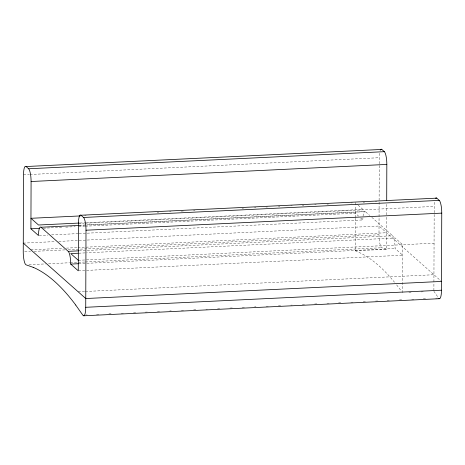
<?xml version="1.0" encoding="UTF-8"?>
<svg xmlns="http://www.w3.org/2000/svg" width="465" height="465" viewBox="0 0 465 465"><rect width="100%" height="100%" fill="white"/><g stroke="black" fill="none" stroke-linecap="round" stroke-linejoin="round"><path stroke-width="0.35" stroke-dasharray="2.33 1.74" d="M355.277 218.283L355.161 250.792L386.531 249.281L386.653 215.539M355.277 217.556L355.318 205.518M355.324 204.815L355.33 202.717L357.492 204.629M386.531 249.281L381.846 247.758A10.759 2.47 87.2 0 1 378.998 234.796L379.266 157.716A10.759 2.47 87.2 0 1 379.562 153.136M386.653 214.824L386.694 204.071M402.516 292.781L402.684 244.706L395.122 237.999L86.711 252.815M433.892 290.555L433.921 282.644M433.921 281.924L434.188 206.419A10.759 2.47 87.2 0 1 434.484 201.839M23.517 174.805L29.312 174.526M30.039 174.491L379.266 157.716M84.653 215.719L86.106 215.65M157.222 212.232L158.675 212.162M169.556 211.639L171.01 211.569M181.17 211.081L183.344 210.976M193.504 210.488L194.957 210.418M242.126 208.151L243.579 208.082M254.46 207.559L255.913 207.489M266.073 207.001L267.526 206.931M278.407 206.408L279.86 206.338M290.747 205.815L292.194 205.745M302.355 205.257L303.808 205.187M314.695 204.664L316.142 204.594M327.029 204.077L328.482 204.007M350.976 202.926L352.429 202.856M363.171 202.339L364.601 202.269M375.296 201.758L376.72 201.688M79.881 223.02L85.688 222.741M86.414 222.706L362.898 209.424L358.033 205.112M78.44 223.508L84.235 223.229M84.961 223.194L434.188 206.419M79.207 225.275L364.484 211.575M78.777 225.426L84.584 225.147M85.31 225.112L365.414 211.656L369.681 215.44M43.257 228.216L50.511 227.867M51.237 227.833L62.851 227.275M65.751 227.135L75.185 226.682M78.812 226.507L84.618 226.228M85.345 226.193L355.295 213.226L358.538 216.097M39.211 235.482L47.918 235.063M51.545 234.889L78.393 233.599M79.12 233.564L362.857 219.933A10.759 2.47 87.2 0 1 362.909 218.056M23.279 243.119L55.161 241.585M58.782 241.411L379.027 226.031L441.512 281.441M30.847 249.827L63.449 248.258M66.35 248.118L77.213 247.601M77.94 247.566L386.589 232.738M24.697 251.815L30.498 251.536M34.119 251.362L65.274 249.868M68.169 249.728L378.998 234.796M79.108 250.821L392.6 235.767A10.759 2.47 87.2 0 1 395.087 248.508L402.649 255.215L78.271 270.799M78.73 253.198L85.984 252.85M78.312 260.29L434.054 243.201M28.999 264.707L45.663 263.905M48.563 263.765L69.576 262.754M70.296 262.725L84.787 262.028M85.514 261.993L381.846 247.758M78.69 263.707L395.087 248.508M78.201 291.822L84.723 291.509M85.444 291.474L433.95 274.728M408.933 292.473L411.072 292.375M421.058 291.892L423.197 291.793M85.711 314.997L87.158 314.927M96.575 314.474L99.475 314.334M108.897 313.881L111.065 313.776M121.214 313.288L123.388 313.183M133.531 312.701L135.704 312.596M145.121 312.143L147.295 312.038M157.437 311.55L159.611 311.445M169.754 310.957L171.207 310.887M181.35 310.399L183.524 310.295M193.667 309.812L195.841 309.707M205.983 309.219L207.431 309.149M217.574 308.661L219.747 308.557M229.89 308.068L232.791 307.929M242.207 307.475L244.381 307.371M254.524 306.888L255.977 306.819M266.12 306.33L268.293 306.226M278.436 305.738L280.61 305.633M290.753 305.145L292.2 305.075M302.343 304.587L304.517 304.482M314.66 304L316.834 303.895M326.982 303.407L329.15 303.302M338.572 302.849L340.746 302.744M350.889 302.256L353.063 302.151M363.206 301.663L365.38 301.558M375.522 301.076L377.696 300.971M387.118 300.518L389.286 300.413M399.435 299.925L401.609 299.82M411.752 299.332L413.926 299.228M423.342 298.774L425.516 298.67M435.659 298.187L437.832 298.082M371.814 217.329L392.6 235.767M360.695 218.015L362.857 219.933M433.892 291.276L438.268 297.606M380.027 150.939A10.759 2.47 87.2 0 1 380.225 150.381M355.161 250.763A831.112 190.941 87.2 0 1 394.5 282.238M396.61 284.871A831.112 190.941 87.2 0 1 401.254 291.003M363.049 216.219A10.759 2.47 87.2 0 1 365.414 211.656"/><path stroke-width="0.7" d="M78.777 225.426L41.042 227.24A10.759 2.47 87.2 0 0 38.485 235.517L30.917 228.809L31.085 181.513A10.759 2.47 87.2 0 0 28.598 168.766L26.075 166.528A10.759 2.47 87.2 0 0 23.517 174.805L23.25 251.885A10.759 2.47 87.2 0 0 26.098 264.847L33.201 267.346M75.737 305.063L82.811 315.136A10.759 2.47 87.2 0 0 85.734 307.295L86.002 230.216A10.759 2.47 87.2 0 0 83.52 217.469L80.997 215.231A10.759 2.47 87.2 0 0 78.44 223.508L78.271 270.799L70.709 264.091A10.759 2.47 87.2 0 0 68.227 251.344L41.042 227.24M386.706 200.485L386.828 164.424A10.759 2.47 87.2 0 0 384.346 151.677L381.823 149.439L26.075 166.528M438.797 298.361A10.759 2.47 87.2 0 0 441.483 290.207L441.75 213.127A10.759 2.47 87.2 0 0 439.262 200.38L436.745 198.142L80.997 215.231M28.598 168.766L384.346 151.677M31.085 181.513L386.828 164.424M80.3 215.929L30.957 218.294L38.519 225.008L79.16 223.055M83.52 217.469L439.262 200.38M30.917 228.809L39.63 228.391M86.002 230.216L441.75 213.127M68.227 251.344L78.382 250.856M78.004 253.233L70.744 253.582L78.312 260.29M70.709 264.091L78.69 263.707M441.512 281.441L85.763 298.53L23.279 243.119M85.734 307.295L441.483 290.207M83.834 315.787L439.582 298.699M435.583 198.288A10.759 2.47 87.2 0 1 436.745 198.142M380.44 149.933A10.759 2.47 87.2 0 1 381.823 149.439M33.201 267.329A829.874 190.662 87.2 0 1 75.737 305.046"/></g></svg>
